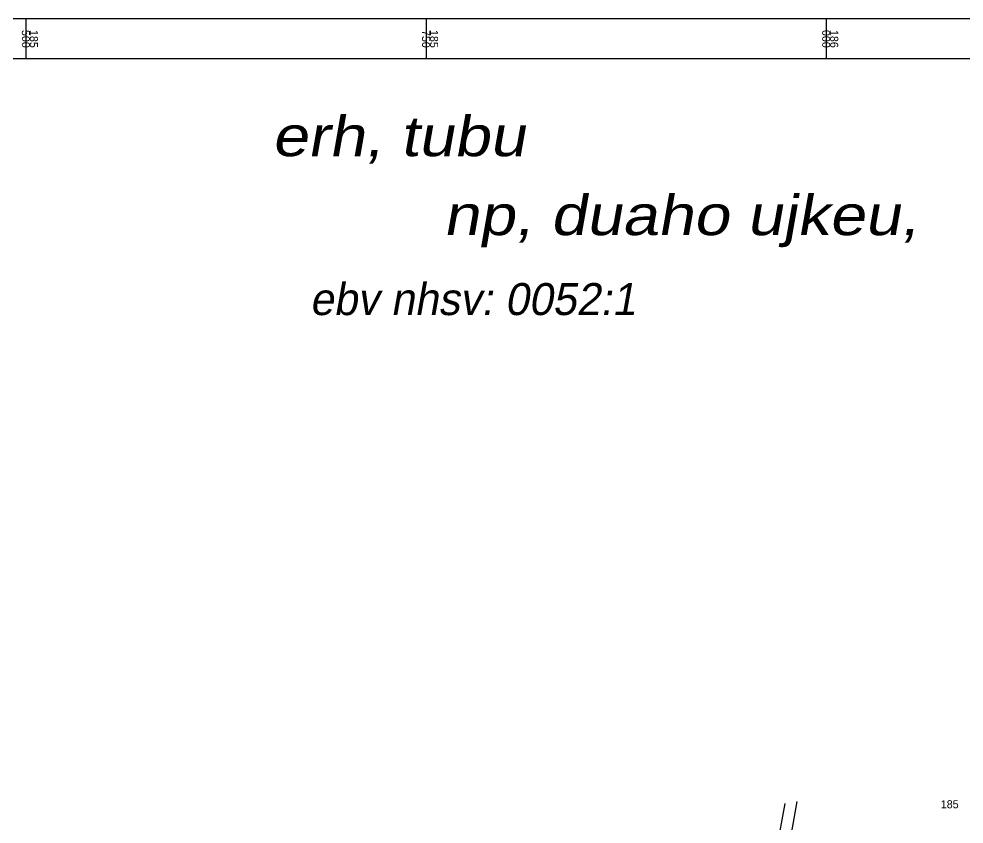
# Model space of a CAD drawing. Extents: x -493 to 187849, y -1657 to 664362.
# Drawn here: x 185496 to 186086, y 663859 to 664362 of the extents above; entities that cross this region are included whole.
import ezdxf
from ezdxf.enums import TextEntityAlignment as Align

# ---------------------------------------------------------------- set-up
doc = ezdxf.new("R2010")
doc.units = 0
doc.header["$MEASUREMENT"] = 0
for name, color, linetype in [('0DXF_GUSH', 3, 'CONTINUOUS'), ('0G_GV_LIN', 10, 'CONTINUOUS'), ('1DXF_GUSH', 3, 'CONTINUOUS'), ('SRVS007', 2, 'CONTINUOUS'), ('TR_GILYON', 7, 'CONTINUOUS')]:
    doc.layers.add(name, color=color, linetype=linetype)
doc.styles.add('M', font='mirym', dxfattribs={"width": 0.95})
doc.styles.get("Standard").update_dxf_attribs({"font": 'dimheb.shx'})
doc.styles.add('TRHEBTXT', font='HEBTXT.SHX')

msp = doc.modelspace()

# ---------------------------------------------------------------- linework, layer by layer
at = {"layer": '0DXF_GUSH'}
for points in [[(185964.04, 663814.94), (185974.37, 663871.45)], [(185981.6, 663872.71), (185971.36, 663815.21)]]:
    msp.add_lwpolyline(points, dxfattribs=at)
at = {"layer": '0G_GV_LIN'}
msp.add_lwpolyline([(185981.6, 663872.71), (185971.36, 663815.21)], dxfattribs=at)
at = {"layer": 'TR_GILYON', "linetype": 'CONTINUOUS'}
for p, q in [((185500, 664361.7), (185500, 664336.7)), ((185750, 664361.7), (185750, 664336.7)), ((186000, 664361.7), (186000, 664336.7))]:
    msp.add_line(p, q, dxfattribs=at)
for points in [[(183412.32, 658921.8), (187848.8, 658921.8), (187848.8, 664361.7), (183412.32, 664361.7), (183412.32, 658921.8)], [(183437.32, 658946.8), (187823.8, 658946.8), (187823.8, 664336.7), (183437.32, 664336.7), (183437.32, 658946.8)]]:
    msp.add_lwpolyline(points, dxfattribs=at)

# ---------------------------------------------------------------- texts
at = {"layer": '1DXF_GUSH'}
msp.add_text('185', height=5, dxfattribs=at).set_placement((186071.58, 663868.58))
at = {"layer": 'SRVS007', "color": 4, "style": 'M', "oblique": 10, "width": 1.2}
for s, p in [('erh, tubu', (185653.56, 664275.95)), ('np, duaho ujkeu,', (185760.69, 664226.61))]:
    msp.add_text(s, height=25, dxfattribs=at).set_placement(p)
at = {"layer": 'SRVS007', "color": 4, "style": 'M', "oblique": 10}
msp.add_text('ebv nhsv: 0052:1', height=20, dxfattribs=at).set_placement((185677.29, 664176.67))
at = {"layer": 'TR_GILYON', "linetype": 'CONTINUOUS', "style": 'TRHEBTXT'}
for s, p in [('500', (185497.5, 664349.2)), ('185', (185502.5, 664349.2)), ('750', (185747.5, 664349.2)), ('185', (185752.5, 664349.2)), ('000', (185997.5, 664349.2)), ('186', (186002.5, 664349.2))]:
    msp.add_text(s, height=5, rotation=270, dxfattribs=at).set_placement(p, align=Align.CENTER)

doc.saveas('drawing.dxf')
